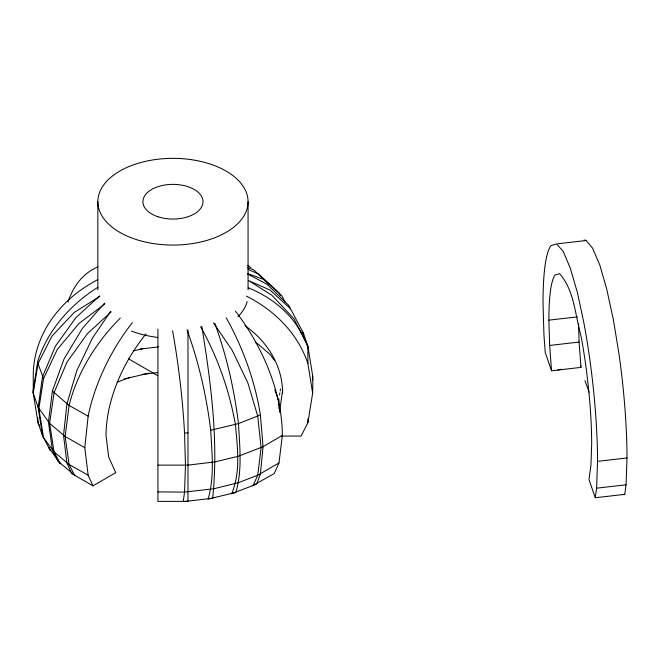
<?xml version="1.0" encoding="UTF-8"?>
<svg xmlns="http://www.w3.org/2000/svg" width="660" height="660" viewBox="0 0 660 660"><rect width="100%" height="100%" fill="white"/><g stroke="black" fill="none" stroke-linecap="round" stroke-linejoin="round"><path stroke-width="0.99" d="M281.952 436.07L301.092 436.07L307.898 422.664L312.659 393.145L312.906 377.239L307.898 346.269L303.377 333.143L288.684 305.299L266.912 284.179L247.739 274.131M37.736 417.615L38.008 422.664L42.529 435.798L50.201 450.334L50.672 450.285M312.659 393.145L307.898 363.619L307.898 346.269L293.939 318.763L271.738 295.135L248.474 280.558L269.965 289.996L290.483 308.715M307.898 422.664L307.989 418.564M584.116 240.05A139.706 22.25 83.4 0 1 586.121 240.52L592.606 248.193L599.742 264.792L606.73 289.179L613.371 319.63L619.014 354.139A139.706 22.25 83.4 0 1 627 457.974L626.068 484.803L624.748 494.356L595.279 497.739L596.607 488.185L597.531 461.356A139.706 22.25 83.4 0 0 583.902 323.012L577.409 292.545L570.281 268.174L563.293 251.567L556.652 243.903L551.009 245.652A139.706 22.25 83.4 0 0 543.023 303.138L543.956 335.354L545.275 352.613L551.537 370.772L580.998 367.389L579.084 342.061L578.556 323.846M146.182 333.985L144.804 335.445A109.659 63.31 -60 0 0 106.029 435.369L108.677 457.017L115.764 472.684L92.961 485.842L88.151 475.216L84.785 447.637L88.151 416.171A139.706 80.66 -60 0 1 132.338 322.649M252.607 485.653L274.189 473.583L278.99 462.949L282.356 435.369A139.706 80.66 60 0 0 235.414 311.165M104.503 303.179L82.467 328.284L64.003 359.032L52.404 391.017L48.444 422.07L52.404 450.062L58.055 461.29L75.149 475.563M187.176 501.196L183.216 501.649L184.544 492.096L185.476 465.267L184.544 433.051A139.706 22.25 83.4 0 0 172.557 330.792M187.976 501.105L212.685 498.267C218.633 440.954 211.002 383.039 201.787 326.444M98.018 287.183A139.706 111.878 -19 0 0 37.669 361.639L33 391.702L38.008 422.664L39.369 425.345M104.989 303.856L78.994 323.441L57.222 349.569L43.527 378.65L38.858 408.713L43.527 437.695L54.029 451.819L60.307 463.724L60.753 463.617M312.436 380.242L312.659 375.796M43.527 437.695L42.529 435.798L38.131 407.319L33.247 393.145L38.008 363.619L37.669 361.639M279.526 394.944L279.848 392.923M280.178 390.91L280.5 388.897M279.526 412.286L282.612 390.159M214.805 323.375C226.627 355.732 234.259 389.441 238.474 423.605C239.696 446.44 242.418 470.143 235.867 492.434L208.114 499.067C214.657 476.784 211.942 453.082 210.713 430.246C206.498 396.082 198.866 362.373 187.044 330.016M231.388 493.498L231.652 493.73C240.826 471.941 237.46 447.414 235.43 424.545C229.251 390.266 217.651 357.126 200.615 326.725M231.652 493.73L256.633 484.093L260.411 473.954L263.06 446.713L260.411 414.909A139.706 63.376 68.9 0 0 226.232 317.839M252.945 485.842L257.747 475.216L261.113 447.637L257.747 416.171L247.879 382.957L232.18 350.27L213.444 322.847M110.649 311.421L92.474 338.002L76.775 370.697L66.907 403.903L63.541 435.369L66.907 462.949L71.717 473.583L92.961 485.842M99.676 295.845L75.933 317.625L55.424 346.153L42.529 376.745L38.131 407.319L49.632 423.349L65.134 436.491L84.785 447.637M111.169 311.875L87.433 333.647L66.924 362.175L54.029 392.774L49.632 423.349L54.029 451.819L69.094 464.491L88.151 475.216M99.858 296.381L74.168 312.485L51.967 336.105L38.008 363.619L43.527 378.65M278.99 462.949L257.747 475.216L238.474 482.65L214.013 488.713L184.544 492.096L157.93 491.898M282.356 435.369L263.06 446.713L238.078 456.349L214.937 461.885L187.976 465.127L157.93 465.127M128.279 378.04L130.168 377.248M117.142 382.214L127.438 378.238M260.411 414.909L238.474 423.605L210.713 430.246M133.378 350.914L143.748 348.43M124.014 379.063L144.928 374.055M145.819 373.956L149.267 373.131M557.881 370.046L561.33 369.221M622.388 494.629L624.748 494.356M557.758 243.779L586.121 240.52M140.25 349.049L158.425 346.962M551.537 370.772L549.615 345.444L548.881 320.149L577.525 316.866M142.197 374.368L157.6 372.603M549.615 345.444L579.084 342.061M627 457.974L597.531 461.356M626.068 484.803L596.607 488.185M184.544 433.051L187.976 432.853M247.624 267.82L253.423 269.61L261.649 277.241M247.962 273.644L263.439 279.337L281.894 295.837L285.021 302.041M248.193 269.462L258.472 273.974L278.982 292.693L280.417 295.408M88.151 416.171L69.094 405.438L52.404 391.017M255.519 342.606L258.134 344.108L270.13 354.478L274.263 360.245M128.386 358.743L157.798 375.721M264.643 280.013L269.123 284.171M60.307 463.724L48.815 447.694L49.252 447.595L50.201 450.334M74.753 475.712L69.094 464.491L65.134 436.491L69.094 405.438A139.706 94.842 -49.2 0 1 120.335 318.095M580.355 365.508L580.998 367.389M585.007 380.556L589.025 392.197M595.279 497.739L588.984 479.482L590.939 465.399L591.673 444.345A109.659 17.465 83.4 0 0 580.973 335.75C575.033 315.117 574.464 290.474 559.581 273.661L555.151 275.022A109.659 17.465 83.4 0 0 548.881 320.149M274.808 389.804L278.875 401.618M302.692 333.242L302.371 331.237L303.691 335.181M278.875 398.97L278.875 408.482M248.061 201.712A75.108 43.362 0 0 1 135.399 239.266A75.108 43.362 0 0 1 135.399 164.158A75.108 43.362 0 0 1 248.061 201.712L248.061 289.806M187.976 329.909L187.976 501.385L157.93 501.385L157.93 329.084M97.845 201.712L97.845 289.806M33.247 393.145L33.247 375.796A139.706 114.073 0 0 1 97.622 279.733M247.186 301.529A75.108 43.362 0 0 1 237.996 316.61M157.517 337.367A75.108 43.362 0 0 1 131.48 331.089M247.591 265.427A139.706 94.842 -49.2 0 1 250.907 267.613M248.209 287.785A139.706 111.878 -19 0 1 308.236 348.249M244.86 325.545A109.659 89.537 0 0 1 282.612 393.145M246.469 296.142A139.706 114.073 0 0 1 307.898 363.619M68.104 301.933A139.706 80.66 60 0 1 97.87 266.945M157.93 216.736A30.046 17.35 0 0 0 202.999 201.712A30.046 17.35 0 0 0 157.93 186.689A30.046 17.35 0 0 0 157.93 216.736"/></g></svg>
